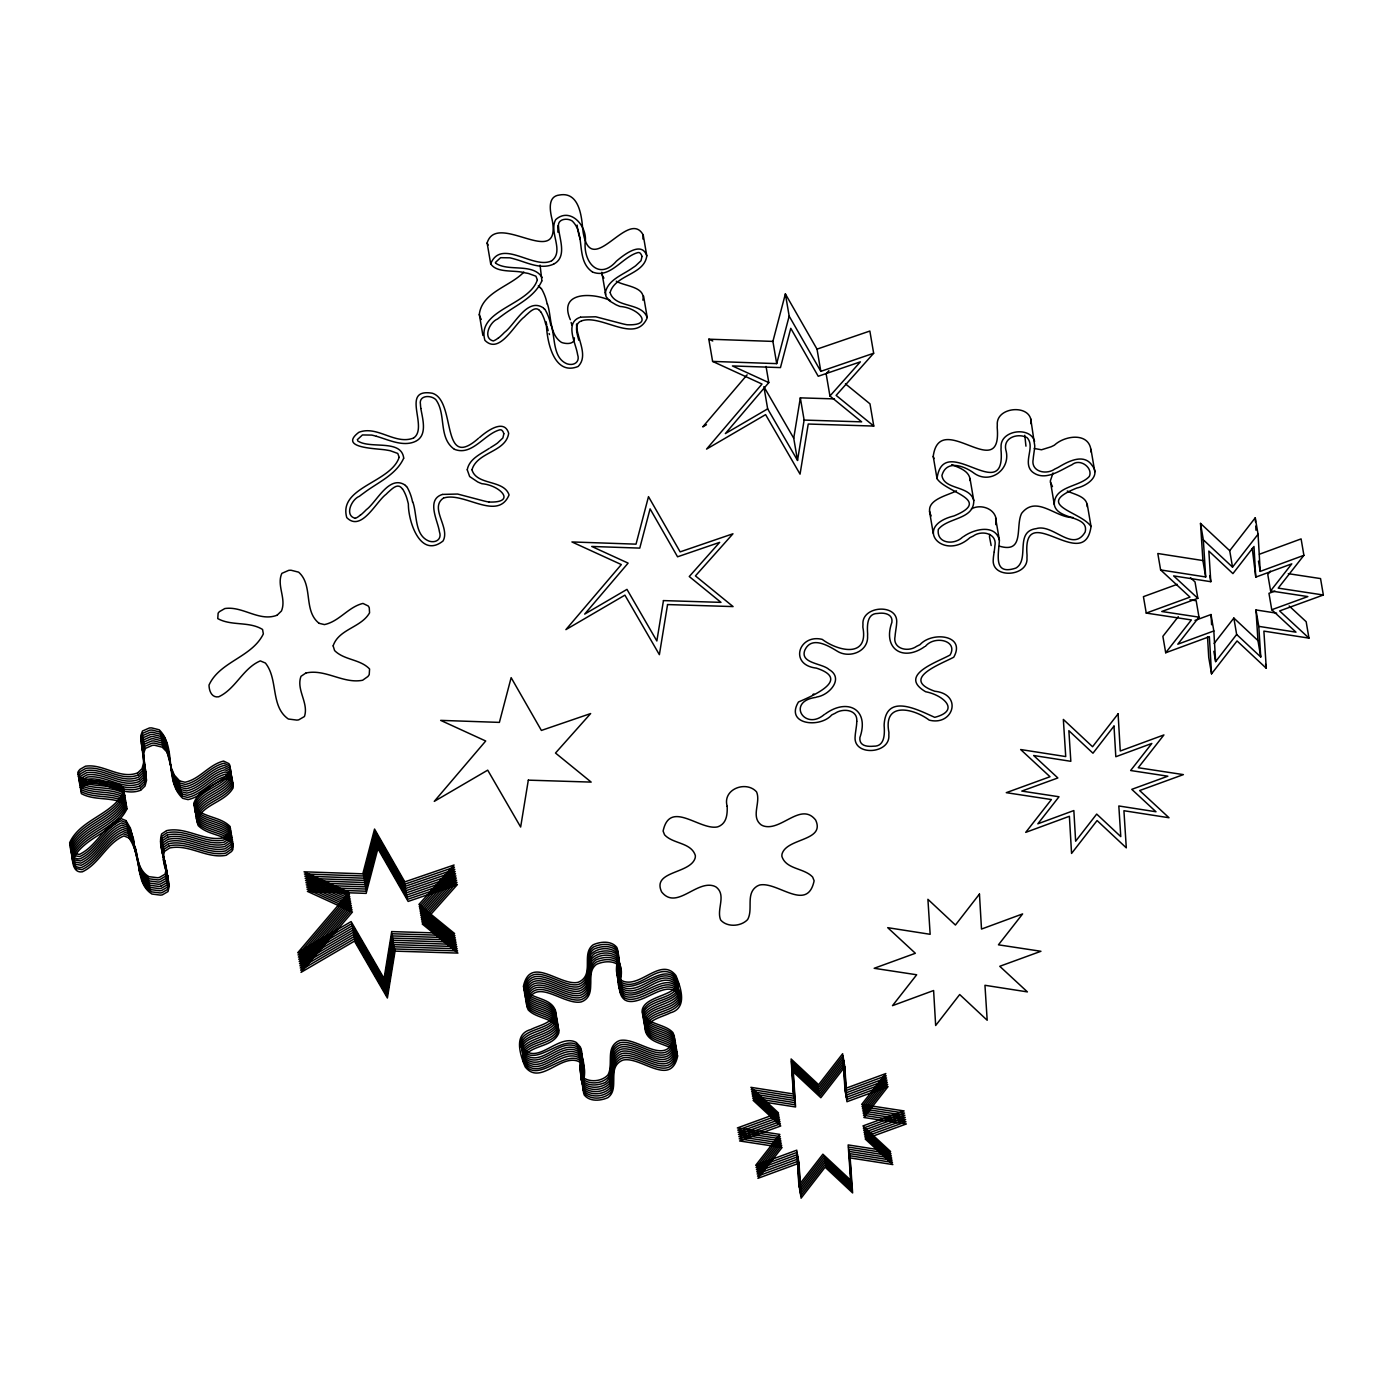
<?xml version="1.0" encoding="UTF-8"?>
<svg xmlns="http://www.w3.org/2000/svg" width="1393" height="1393" viewBox="0 0 1393 1393"><rect width="100%" height="100%" fill="white"/><g stroke="black" fill="none" stroke-linecap="round" stroke-linejoin="round"><path stroke-width="1.5" d="M581.264 1080.167C580.585 1069.998 586.993 1056.73 577.538 1049.086A13.826 10.935 -9.7 0 0 574.839 1047.849C557.252 1042.591 537.559 1072.418 522.967 1053.857C515.967 1034.111 552.412 1038.273 556.887 1022.201A13.826 10.935 -9.7 0 0 557.078 1019.606C552.795 1006.425 534.755 1008.253 526.293 998.955L524.848 995.264C531.569 963.19 561.536 994.881 579.331 991.05A13.826 10.935 -9.7 0 0 582.222 989.709C595.264 981.49 582.709 962.128 594.707 953.439C602.002 950.183 612.763 949.155 618.3 956.033C621.87 966.777 614.922 978.182 619.676 988.943L623.542 993.313A13.826 10.935 -9.7 0 0 626.241 994.55C643.723 999.077 669.458 967.09 680.045 992.704M618.335 953.543L616.82 973.655L618.562 982.431L622.427 986.784A13.826 10.935 -9.7 0 0 625.126 988.037C642.713 993.296 662.424 963.468 676.998 982.03C683.998 1001.759 647.553 997.614 643.078 1013.686A13.826 10.935 -9.7 0 0 642.904 1016.263C647.17 1029.462 665.227 1027.616 673.69 1036.932L675.117 1040.606C668.396 1072.68 638.447 1040.989 620.634 1044.837A13.826 10.935 -9.7 0 0 617.761 1046.178C604.719 1054.397 617.256 1073.759 605.259 1082.448C597.963 1085.687 587.219 1086.732 581.682 1079.836C578.095 1069.11 585.043 1057.705 580.306 1046.927L576.423 1042.573A13.826 10.935 -9.7 0 0 573.724 1041.337C556.138 1036.061 536.444 1065.889 521.853 1047.344C514.853 1027.599 551.297 1031.743 555.772 1015.689A13.826 10.935 -9.7 0 0 555.964 1013.094C551.68 999.913 533.641 1001.741 525.178 992.425L523.733 988.751C530.454 956.678 560.421 988.368 578.217 984.52A13.826 10.935 -9.7 0 0 581.107 983.179C594.149 974.978 581.595 955.598 593.592 946.927C600.888 943.67 611.649 942.626 617.186 949.521L618.718 955.72L617.186 975.814M620.947 968.762L619.415 988.856M970.155 480.62C969.998 470.973 959.046 467.682 951.698 464.635M601.811 272.297L606.059 296.587L609.664 301.027L615.915 304.719A72.54 57.322 -9.7 0 0 620.042 306.46C638.151 307.592 655.389 325.997 627.076 324.761A61.884 48.894 -9.7 0 1 621.487 323.524L595.769 316.786L580.655 317.151M610.134 292.704C615.027 308.515 642.208 301.985 647.205 317.83C635.521 344.541 601.968 314.104 581.839 320.773M581.299 1051.367L579.819 1066.725L580.933 1075.5C587.428 1083.005 601.376 1082.048 607.888 1074.996C613.669 1064.722 605.642 1049.347 617.012 1041.825A13.826 10.935 -9.7 0 1 619.902 1040.484C637.698 1036.653 667.647 1068.344 674.386 1036.27L672.941 1032.579C664.478 1023.28 646.439 1025.109 642.156 1011.927A13.826 10.935 -9.7 0 1 642.347 1009.333C646.578 993.557 687.358 995.995 674.804 975.779C658.924 961.222 641.912 988.908 624.395 983.684A13.826 10.935 -9.7 0 1 621.678 982.448L617.813 978.078M581.665 1053.543L580.184 1068.901L581.299 1077.66C587.794 1085.182 601.741 1084.224 608.271 1077.172C614.052 1066.899 606.025 1051.523 617.378 1044.001A13.826 10.935 -9.7 0 1 620.268 1042.66C638.081 1038.812 668.031 1070.503 674.752 1038.447L673.307 1034.755C664.844 1025.457 646.805 1027.285 642.521 1014.087A13.826 10.935 -9.7 0 1 642.713 1011.51C648.668 995.891 674.595 1000.522 678.548 983.928M582.413 1057.879L580.881 1077.99L582.413 1084.189C588.908 1091.694 602.856 1090.754 609.385 1083.684C615.166 1073.411 607.139 1058.053 618.492 1050.514A13.826 10.935 -9.7 0 1 621.382 1049.173C639.195 1045.342 669.145 1077.033 675.866 1044.959L674.421 1041.285C665.958 1031.969 647.919 1033.798 643.636 1020.616A13.826 10.935 -9.7 0 1 643.827 1018.022C648.076 1002.246 688.856 1004.684 676.284 984.468C660.421 969.911 643.409 997.614 625.875 992.373A13.826 10.935 -9.7 0 1 623.176 991.137L619.31 986.766M583.162 1062.232L581.665 1077.59L582.796 1086.366C589.274 1093.871 603.221 1092.913 609.751 1085.861C615.532 1075.588 607.505 1060.212 618.875 1052.69A13.826 10.935 -9.7 0 1 621.748 1051.349C639.561 1047.519 669.511 1079.209 676.232 1047.136L674.804 1043.444C666.342 1034.146 648.285 1035.974 644.019 1022.793A13.826 10.935 -9.7 0 1 644.193 1020.198C650.165 1004.579 676.075 1009.211 680.028 992.617M583.528 1064.409L582.048 1079.767L583.162 1088.525C589.657 1096.047 603.604 1095.09 610.117 1088.037C615.898 1077.764 607.87 1062.389 619.241 1054.867A13.826 10.935 -9.7 0 1 622.131 1053.526C639.927 1049.678 669.876 1081.368 676.615 1049.312L675.17 1045.621C666.707 1036.322 648.668 1038.151 644.384 1024.952A13.826 10.935 -9.7 0 1 644.576 1022.375C650.531 1006.756 676.441 1011.388 680.393 994.794M584.276 1068.744L582.779 1084.12L583.911 1092.878C590.388 1100.4 604.336 1099.443 610.865 1092.391C616.646 1082.117 608.619 1066.742 619.989 1059.22A13.826 10.935 -9.7 0 1 622.863 1057.879C640.676 1054.031 670.625 1085.722 677.346 1053.648L675.918 1049.974C667.456 1040.658 649.399 1042.486 645.133 1029.305A13.826 10.935 -9.7 0 1 645.307 1026.711C651.28 1011.109 677.19 1015.741 681.142 999.147M617.569 977.99L619.049 962.633L617.917 953.874C611.44 946.352 597.493 947.31 590.963 954.362C585.182 964.635 593.209 980.01 581.839 987.533A13.826 10.935 -9.7 0 1 578.966 988.873C561.153 992.721 531.203 961.031 524.482 993.087L525.927 996.779C534.39 1006.077 552.429 1004.249 556.695 1017.447A13.826 10.935 -9.7 0 1 556.521 1020.024C552.272 1035.8 511.492 1033.362 524.064 1053.578C539.927 1068.135 556.939 1040.449 574.473 1045.673A13.826 10.935 -9.7 0 1 577.172 1046.927L581.038 1051.28M618.3 982.344L619.798 966.986L618.666 958.21C612.171 950.705 598.241 951.645 591.712 958.715C585.931 968.988 593.958 984.346 582.587 991.868A13.826 10.935 -9.7 0 1 579.714 993.226C561.901 997.057 531.952 965.366 525.231 997.44L526.658 1001.114C535.121 1010.43 553.178 1008.602 557.444 1021.783A13.826 10.935 -9.7 0 1 557.27 1024.377C553.021 1040.153 512.241 1037.715 524.795 1057.931C540.676 1072.488 557.688 1044.785 575.222 1050.026A13.826 10.935 -9.7 0 1 577.921 1051.262L581.786 1055.615M618.684 984.52L620.164 969.145L619.032 960.386C612.554 952.864 598.607 953.822 592.077 960.874C586.296 971.147 594.323 986.523 582.953 994.045A13.826 10.935 -9.7 0 1 580.08 995.386C562.267 999.234 532.318 967.543 525.596 999.617L527.042 1003.291C535.504 1012.607 553.543 1010.778 557.809 1023.959A13.826 10.935 -9.7 0 1 557.635 1026.554C553.387 1042.33 512.607 1039.892 525.178 1060.108C541.041 1074.647 558.053 1046.961 575.588 1052.203A13.826 10.935 -9.7 0 1 578.287 1053.439L582.152 1057.792C586.906 1068.57 579.958 1079.975 583.528 1090.702C590.023 1098.224 603.97 1097.266 610.5 1090.214C616.281 1079.941 608.253 1064.565 619.606 1057.043A13.826 10.935 -9.7 0 1 622.497 1055.702C640.31 1051.854 670.259 1083.545 676.981 1051.471L675.535 1047.797C667.073 1038.481 649.034 1040.327 644.75 1027.129A13.826 10.935 -9.7 0 1 644.942 1024.552C650.897 1008.932 676.824 1013.564 680.777 996.97M574.369 337.837C574.909 344.471 566.272 344.228 561.466 342.399C549.155 334.233 551.645 316.455 547.414 303.987M472.001 469.963C476.928 485.722 503.761 479.314 509.072 494.915C497.701 521.922 463.799 491.381 443.705 498.032M1030.977 423.716C1033.258 403.57 995.525 405.972 997.301 425.126A82.03 64.809 -9.7 0 0 997.214 427.703C1002.211 485.408 939.683 408.045 933.223 456.399L937.019 478.617C945.69 492.53 993.348 499.687 953.926 515.95C911.771 526.432 943.305 561.814 969.841 537.715A79.001 62.424 -9.7 0 1 973.254 536.044C981.647 529.793 997.649 533.38 994.846 546.108A76.11 60.143 -9.7 0 1 994.602 548.65L994.184 551.767M467.247 469.807L469.65 476.528L477.764 481.978A72.54 57.322 -9.7 0 0 481.908 483.719C499.774 485.025 517.517 503.082 488.926 502.02M520.32 1045.429C524.273 1028.835 550.183 1033.467 556.155 1017.848A13.826 10.935 -9.7 0 0 556.329 1015.271C552.063 1002.072 534.007 1003.918 525.544 994.602L524.116 990.911C530.837 958.854 560.787 990.545 578.6 986.697A13.826 10.935 -9.7 0 0 581.473 985.356C594.515 977.137 581.961 957.775 593.975 949.086C601.271 945.847 612.015 944.802 617.552 951.698M522.915 1060.648C526.867 1044.053 552.795 1048.685 558.75 1033.066A13.826 10.935 -9.7 0 0 558.924 1030.472C554.658 1017.29 536.601 1019.119 528.156 1009.821L526.711 1006.129C533.432 974.055 563.381 1005.746 581.194 1001.915A13.826 10.935 -9.7 0 0 584.067 1000.574C597.109 992.356 584.572 972.993 596.57 964.304C603.865 961.048 614.626 960.021 620.146 966.899M605.38 292.547L605.485 294.707M995.751 524.639C999.269 510.552 982.465 502.856 971.426 508.845M1091.085 452.063C1090.562 431.917 1065.279 435.016 1054.431 445.151A79.297 62.65 -9.7 0 1 1051.001 446.822L1041.494 449.782L1034.303 448.476M1024.795 435.278L1025.945 446.16M472.018 469.667C477.242 451.82 505.92 452.203 508.671 433.293C504.283 418.109 486.488 431.36 479.697 437.385M610.151 292.391C615.34 274.508 644.384 274.926 646.787 255.842L643.235 235.069C628.156 207.087 590.719 281.874 582.971 231.186M467.264 469.667C469.302 458.802 480.881 453.944 489.169 448.424M605.398 292.408C608.271 279.453 622.95 274.891 632.561 267.909A63.277 50.009 -9.7 0 0 635.626 265.819L641.006 260.717L642.016 256.434M557.879 232.196L557.914 225.788M1087.236 506.756C1087.689 496.43 1074.334 494.585 1067.264 491.015M994.114 552.185L993.575 556.016A72.628 57.392 -9.7 0 0 993.279 559.15C990.998 579.366 1028.748 576.859 1026.954 557.74A81.995 64.792 -9.7 0 0 1027.041 555.163C1022.114 497.284 1084.45 575.048 1091.032 526.467L1087.236 504.249M764.217 388.664L767.665 408.863L797.527 460.439L793.731 438.22L800.331 397.858L834.424 398.903M797.527 460.439L804.127 420.077L800.331 397.858M545.673 323.489L545.847 324.081A137.245 108.445 -9.7 0 1 546.509 326.728C547.501 343.427 554.606 375.936 578.06 366.498C589.239 355.494 576.232 337.559 576.563 323.994M166.69 870.956L165.436 876.336L159.707 879.662A17.796 14.052 -9.7 0 1 157.809 879.906L149.347 878.826L143.601 874.404L139.875 867.421L137.437 858.715M167.056 873.132L165.802 878.513L160.073 881.839A17.796 14.052 -9.7 0 1 158.175 882.082L149.713 881.003L143.984 876.563L140.24 869.598M167.421 875.309L166.185 880.689L160.456 884.015A17.796 14.052 -9.7 0 1 158.558 884.259L150.096 883.179L144.35 878.739L140.606 871.757L137.803 860.874M167.804 877.486L166.551 882.866L160.822 886.192M168.536 881.821L167.299 887.202L161.571 890.527A17.796 14.052 -9.7 0 1 159.673 890.771L151.21 889.692L145.464 885.269L141.72 878.286L139.283 869.58M168.919 883.998L167.665 889.378L161.936 892.704A17.796 14.052 -9.7 0 1 160.038 892.948L151.576 891.868L145.83 887.428L142.103 880.463M357.287 439.735L362.441 434.947L371.757 435.086A57.74 45.621 -9.7 0 1 376.441 436.305M495.438 262.459L500.575 257.688L509.89 257.827A57.74 45.621 -9.7 0 1 514.574 259.046C526.937 262.424 540.832 269.981 553.648 264.113M160.578 841.651L161.988 836.131L166.881 832.822C186.401 828.452 204.231 843.897 223.611 840.066L228.835 836.392A15.584 12.311 -9.7 0 0 230.228 834.372L230.594 828.8C221.226 818.892 205.206 820.077 195.595 810.395L194.149 805.746M161.327 846.004L162.737 840.484L167.63 837.176M161.692 848.18L163.103 842.643L167.996 839.352M162.441 852.516L163.852 846.996L168.745 843.688M162.807 854.693L164.217 849.173L169.11 845.864M772.906 341.407L708.811 339.196L712.607 361.414L776.702 363.625L772.906 341.407L785.373 293.906L817.012 349.138L820.825 371.356L873.655 353.247L869.859 331.046L817.012 349.138M776.702 363.625L789.169 316.124L785.373 293.906M537.35 279.854L535.905 276.18L528.435 273.481A63.886 50.479 -9.7 0 0 524.813 272.819C514.452 269.702 496.761 273.428 490.684 263.765L487.132 243.009C496.726 210.622 560.857 270.59 552.394 220.895M399.182 457.252L397.754 453.439L390.284 450.74A63.886 50.479 -9.7 0 0 386.679 450.096C378.321 448.32 337.263 448.703 358.837 432.318C377.224 425.057 395.072 445.272 413.495 438.046M541.894 280.759L540.066 265.14M642.904 239.021L643.235 235.069M403.709 458.14C401.393 438.621 369.807 449.451 357.635 440.832M399.094 457.496C390.475 482.849 338.099 487.115 346.77 517.621C361.414 532.422 376.145 501.497 386.157 494.254A90.719 71.687 -9.7 0 1 388.072 492.356C391.294 489.639 397.022 483.11 401.271 487.567A30.733 24.273 -9.7 0 1 402.42 489.065M537.228 280.237C528.609 305.589 476.232 309.855 484.903 340.345C499.547 355.163 514.296 324.238 524.308 316.977A90.719 71.687 -9.7 0 1 526.206 315.097C529.444 312.38 535.156 305.833 539.404 310.308M403.657 458.28C396.047 474.978 377.695 482.413 363.852 492.965A100.575 79.471 -9.7 0 0 359.377 496.308C351.454 499.356 344.245 515.636 355.18 518.248M541.807 281.02C534.198 297.719 515.828 305.137 501.985 315.689A100.575 79.471 -9.7 0 0 497.51 319.049C489.587 322.079 482.396 338.377 493.331 340.972A15.497 12.241 -9.7 0 0 498.241 337.977M231.934 839.648L231.342 840.884A15.584 12.311 -9.7 0 1 229.949 842.904L224.726 846.578C205.398 850.392 187.62 835.051 168.153 839.3M193.784 803.448C199.425 786.61 221.853 785.286 230.176 770.486L229.897 765.436A14.087 11.144 -9.7 0 0 228.818 763.59L223.594 761.083C208.95 764.531 199.878 779.192 185.043 782.239L179.732 780.951M194.149 805.624C199.791 788.786 222.236 787.445 230.559 772.645L230.263 767.613A14.087 11.144 -9.7 0 0 229.183 765.767L223.96 763.242C209.333 766.69 200.244 781.351 185.408 784.416L180.097 783.127L174.647 777.224L171.513 769.598M194.532 807.783C200.157 790.963 222.601 789.622 230.925 774.821L230.629 769.789A14.087 11.144 -9.7 0 0 229.549 767.943L224.325 765.419C209.699 768.866 200.627 783.528 185.774 786.575L180.481 785.304L175.013 779.401L171.879 771.774M194.898 809.96C200.54 793.139 222.967 791.799 231.29 776.998M195.264 812.136C200.905 795.299 223.35 793.975 231.673 779.175L231.012 771.948A14.087 11.144 -9.7 0 0 229.932 770.12L224.708 767.595C210.064 771.043 200.992 785.704 186.157 788.751L180.846 787.48M195.647 814.313C201.271 797.475 223.716 796.152 232.039 781.351L231.743 776.301A14.087 11.144 -9.7 0 0 230.663 774.456L225.44 771.948C210.813 775.396 201.741 790.057 186.888 793.105L181.595 791.816L176.127 785.913L172.993 778.287M196.013 816.49C201.654 799.652 224.081 798.311 232.405 783.51L232.126 778.478A14.087 11.144 -9.7 0 0 231.046 776.632M196.378 818.649C202.02 801.828 224.465 800.487 232.788 785.687L232.492 780.655A14.087 11.144 -9.7 0 0 231.412 778.809L226.188 776.284C211.562 779.732 202.473 794.393 187.637 797.44L182.326 796.169M196.761 820.825C202.385 804.005 224.83 802.664 233.153 787.863L232.857 782.814A14.087 11.144 -9.7 0 0 231.778 780.985L226.554 778.461C211.928 781.908 202.856 796.57 188.003 799.617L182.709 798.346C163.695 780.602 177.224 747.832 159.255 729.81L151.75 727.912A18.283 14.435 -9.7 0 0 149.364 727.982L142.486 731.012L140.745 735.73L145.046 766.237M333.153 645.795C338.795 628.974 361.222 627.634 369.563 612.833L369.267 607.801A14.087 11.144 -9.7 0 0 368.187 605.955L362.964 603.43C348.337 606.878 339.248 621.539 324.412 624.586L319.101 623.315M642.887 300.174C645.847 286.505 624.395 286.296 616.298 281.194M70.016 844.872C80.777 821.208 112.903 817.221 124.343 793.714M70.399 847.048C81.16 823.385 113.268 819.397 124.708 795.891M71.13 851.402C81.891 827.738 114.017 823.733 125.457 800.244M71.513 853.578C82.274 829.915 114.383 825.91 125.823 802.42M71.879 855.737C82.64 832.074 114.748 828.086 126.206 804.579M72.628 860.09C83.388 836.427 115.497 832.439 126.937 808.933M78.182 774.56L79.122 772.993A14.313 11.301 -9.7 0 1 80.411 771.478L85.826 768.361C103.726 765.61 120.181 781.873 137.977 775.083M78.565 776.737L79.488 775.17A14.313 11.301 -9.7 0 1 80.794 773.655L86.192 770.538C104.092 767.787 120.547 784.05 138.36 777.259L142.8 772.993L144.332 767.195L144.019 760.386M78.931 778.896L79.871 777.346A14.313 11.301 -9.7 0 1 81.16 775.831L86.575 772.715C104.475 769.963 120.912 786.209 138.725 779.418M79.297 781.073L80.237 779.505A14.313 11.301 -9.7 0 1 81.525 778.008L86.941 774.891C104.841 772.14 121.295 788.386 139.091 781.595M80.045 785.426L80.986 783.859A14.313 11.301 -9.7 0 1 82.274 782.344L87.689 779.227C105.589 776.476 122.027 792.739 139.84 785.948M80.411 787.602L81.351 786.035A14.313 11.301 -9.7 0 1 82.64 784.52L88.055 781.403C105.955 778.652 122.41 794.915 140.205 788.125M80.794 789.761L81.717 788.212A14.313 11.301 -9.7 0 1 83.023 786.697L88.421 783.58C106.321 780.829 122.776 797.075 140.589 790.284M123.977 791.555C112.52 815.044 80.411 819.049 69.65 842.713C70.59 848.859 70.643 860.108 80.097 858.784C97.144 850.844 104.301 830.211 121.679 822.88L126.693 824.917L131.151 832.509L133.972 841.529M125.091 798.067C113.634 821.574 81.525 825.561 70.764 849.225C72.332 855.65 71.078 868.744 81.578 867.473C98.642 859.533 105.781 838.899 123.176 831.569L128.173 833.606L132.631 841.198L135.452 850.218M126.571 806.756C115.131 830.263 83.005 834.25 72.244 857.914C72.645 863.799 73.986 873.132 82.326 871.826C99.373 863.886 106.53 843.235 123.907 835.922L128.922 837.959M1258.053 534.233L1232.526 567.125L1229.723 550.705L1255.25 517.813L1258.053 534.233L1260.23 571.391L1303.9 555.319L1301.097 538.899L1259.411 554.24M843.026 1055.894L818.997 1086.853L791.485 1061.135L793.731 1096.117L751.28 1089.5L778.931 1115.096L737.75 1130.106L780.237 1136.584L756.051 1167.473L797.179 1152.342L799.216 1187.324L823.246 1156.347L850.757 1182.065L848.145 1144.924L890.597 1151.541L862.946 1125.927L904.127 1110.935L861.64 1104.457L885.826 1073.55L844.698 1088.699M1214.121 643.479L1233.85 618.057L1257.949 640.571L1260.752 656.991L1236.653 634.477L1233.85 618.057M1213.86 651.332L1215.619 661.605L1236.653 634.477M1207.522 636.775L1208.724 657.409L1211.544 673.829L1237.054 640.937L1266.272 668.257L1263.886 631.116L1308.967 638.133L1306.164 621.713L1289.169 605.972M1178.304 616.646L1162.876 636.34L1165.697 652.76L1209.368 636.671L1211.544 673.829M1165.697 652.76L1191.381 619.937L1146.247 613.077L1143.427 596.657L1177.224 584.329M1189.97 599.791L1196.187 600.731L1198.99 617.151L1177.799 644.21L1213.825 630.959L1211.005 614.539L1195.002 620.425M1270.451 571.113L1267.787 574.508L1270.608 590.911L1307.835 596.587L1271.757 609.734L1268.953 593.314L1274.961 591.12M1270.608 590.911L1291.781 563.852L1255.772 577.12L1252.255 548.442M1303.9 555.319L1278.217 588.125L1323.35 595.003L1320.547 578.583L1288.299 573.672M1053.038 472.993L1050.322 480.933L1054.275 504.458C1056.869 520.529 1089.448 514.766 1085.147 532.056C1072.767 553.108 1053.143 523.42 1036.34 528.609C1014.087 531.395 1030.123 559.777 1015.88 568.083C992.983 575.675 998.624 554.971 999.39 540.205L995.595 517.987M747.118 374.839L702.769 426.885L706.46 424.726M766.046 366.446L768.797 382.605L725.37 433.571L767.665 408.863M828.905 370.677L826.136 373.777L829.932 395.995L861.658 421.853L804.127 420.077M829.932 395.995L860.369 361.849L818.231 376.267L790.771 328.33L780.463 367.595L732.422 365.941L768.797 382.605M873.655 353.247L836.131 395.386L873.777 426.066L869.981 403.848L845.429 383.841M277.12 615.184L281.438 611.005C286.679 598.711 276.336 585.443 281.856 573.359L288.751 570.346A18.283 14.435 -9.7 0 1 291.12 570.259L298.624 572.157C313.512 585.252 303.03 610.5 318.98 623.228M137.75 772.836L142.051 768.64L143.583 762.842L143.287 756.051M138.116 775.013L142.434 770.817L143.967 765.018L143.653 758.227M138.865 779.349L143.166 775.17L144.698 769.371L144.402 762.563M139.23 781.525L143.549 777.329L145.081 771.53L144.768 764.74M139.979 785.878L144.28 781.682L145.812 775.884L145.516 769.093M140.345 788.038L144.663 783.859L146.195 778.06L145.882 771.252M140.71 790.214L145.029 786.035L146.561 780.237L142.086 748.859M523.838 272.123C510.169 286.558 481.856 292.217 479.314 314.452L482.901 335.487M498.537 337.942L499.025 337.541A45.116 35.643 -9.7 0 0 500.47 336.305L500.975 335.852A86.801 68.588 -9.7 0 0 504.475 332.405C514.835 324.778 527.233 297.144 543.322 307.87M360.23 515.34L360.891 514.801A45.116 35.643 -9.7 0 0 362.337 513.564L362.824 513.112A86.801 68.588 -9.7 0 0 366.342 509.664C376.702 502.037 389.082 474.404 405.189 485.147M478.722 438.099C440.049 472.54 456.712 400.226 432.178 393.209C399.843 387.951 428.94 427.459 413.651 437.959M305.885 673.011L300.992 676.319C295.925 689.814 309.002 702.995 304.44 716.524L298.711 719.85A17.796 14.052 -9.7 0 1 296.813 720.094L288.351 719.014C270.155 706.373 278.53 679.349 265.401 663.033L260.317 660.891C242.922 668.222 235.783 688.856 218.718 696.796C211.579 698.015 209.054 690.649 209.02 685.06C219.781 661.396 251.907 657.409 263.347 633.902L262.563 629.462C249.086 621.121 231.499 626.223 217.761 618.596L218.126 613.181A14.313 11.301 -9.7 0 1 219.415 611.666L224.83 608.549C242.73 605.798 259.185 622.062 276.981 615.253M166.516 830.663L161.623 833.954C157.984 845.429 164.566 857.095 166.411 868.396M167.247 834.999L162.372 838.307L160.944 843.827L167.16 872.749M490.249 447.78L494.411 445.168A63.277 50.009 -9.7 0 0 497.475 443.078L502.873 437.977L503.883 433.693M551.785 260.7C564.565 250.932 548.563 232.109 555.737 219.606C570.486 206.338 588.125 226.763 585.112 242.922C583.98 263.991 599.878 280.202 616.403 261.17C623.402 255.232 641.79 240.345 646.787 255.842M415.967 441.146C427.651 435.016 422.601 418.91 420.825 408.445M963.434 536.671C973.515 529.253 995.298 523.489 999.39 540.205M925.561 646.16C934.703 635.173 958.367 640.519 950.113 654.971C937.506 662.145 897.284 675.065 925.649 691.746C942.661 694.898 961.344 710.378 934.738 717.343C918.579 710.273 886.679 692.791 884.207 723.716A87.48 69.128 -9.7 0 0 884.137 725.683C884.764 733.85 884.851 746.509 873.672 746.195C866.638 746.857 859.115 745.76 859.881 737.611C869.824 709.159 847.292 697.754 825.3 713.93M962.528 537.158C954.135 545.412 936.427 543.705 938.29 529.479C947.501 517.325 974.02 519.85 973.777 500.627L969.981 478.408M924.656 646.631C903.064 662.041 882.344 648.825 891.903 622.323C893.087 614.017 884.294 612.363 877.764 613.442C866.759 613.355 867.09 625.945 867.63 633.919A87.48 69.128 -9.7 0 1 867.56 635.887C868.692 651.82 848.999 658.889 836.967 651.019C827.721 645.377 811.353 635.713 804.771 650.287C799.861 663.538 822.236 663.138 829.027 669.511C844.454 678.339 829.235 695.316 816.698 696.988M824.395 714.417C804.649 731.551 786.105 701.515 815.723 697.388M554.031 263.921C566.098 257.444 560.526 241.686 558.976 231.186A60.247 47.606 -9.7 0 1 558.593 227.181C556.782 219.049 566.986 217.534 572.175 220.947C586.053 234.181 575.239 260.073 592.234 271.827M551.541 260.839C533.606 269.789 501.358 237.907 490.684 263.765M956.469 490.876C946.892 495.821 923.141 500.261 931.186 515.898M415.41 441.424C403.117 447.101 388.595 439.822 376.441 436.288M813.007 694.358L813.93 693.975M1146.247 613.077L1189.988 597.127L1160.613 569.929L1157.809 553.509L1202.89 560.543L1205.694 576.963L1160.613 569.929M1190.493 577.712L1195.02 581.926L1197.841 598.346L1161.762 611.492L1198.99 617.151M1323.35 595.003L1279.61 610.935L1308.967 638.133M1073.045 517.482C1056.068 518.248 1036.427 494.463 1021.626 513.338C1015.114 526.293 1024.987 553.717 999.46 546.178M581.525 320.86C573.411 323.646 577.277 334.355 578.791 340.258M443.392 498.119C429.114 508.027 450.566 527.703 443.026 541.006C420.164 559.011 408.201 521.156 408.375 503.987A137.245 108.445 -9.7 0 0 407.696 501.341L407.54 500.749A63.399 50.096 -9.7 0 0 402.629 488.978M580.481 317.204C565.245 321.887 574.386 340.728 576.859 351.053A74.996 59.255 -9.7 0 1 577.59 354.536C580.237 361.988 574.003 366.028 567.177 363.886C552.324 357.949 555.528 337.245 550.966 324.743M442.347 494.463C427.111 499.129 436.235 517.987 438.725 528.313A74.996 59.255 -9.7 0 1 439.439 531.813C442.103 539.004 436.061 543.235 429.27 541.198C414.156 535.504 417.395 514.522 412.816 502.02M137.611 772.906C119.798 779.697 103.361 763.451 85.461 766.202L80.045 769.319A14.313 11.301 -9.7 0 0 78.757 770.817L77.816 772.384L79.871 784.938C93.61 792.547 111.196 787.463 124.673 795.786L123.193 787.097C109.716 778.757 92.13 783.859 78.391 776.249M442.521 494.411L457.618 494.045L483.336 500.801A61.884 48.894 -9.7 0 0 488.926 502.037M306.042 672.976C325.509 668.727 343.287 684.067 362.615 680.254L367.839 676.563A15.584 12.311 -9.7 0 0 369.232 674.56L369.58 668.988C360.23 659.063 344.21 660.265 334.599 650.566L333.153 645.934M166.672 830.611C186.14 826.362 203.918 841.703 223.246 837.889L228.469 834.215A15.584 12.311 -9.7 0 0 229.862 832.196L230.211 826.624C220.86 816.716 204.841 817.9 195.229 808.219L193.784 803.569M167.404 834.964C186.888 830.716 204.649 846.056 223.977 842.243L229.201 838.551A15.584 12.311 -9.7 0 0 230.611 836.549L230.959 830.977C221.609 821.052 205.589 822.253 195.96 812.554L194.515 807.923M167.787 837.141C187.254 832.892 205.032 848.233 224.36 844.402L229.584 840.728A15.584 12.311 -9.7 0 0 230.977 838.725L231.325 833.153C221.975 823.228 205.955 824.43 196.343 814.731L194.898 810.099M168.901 843.653C188.368 839.404 206.147 854.745 225.474 850.931L230.698 847.257A15.584 12.311 -9.7 0 0 232.091 845.238L232.439 839.666C223.089 829.758 207.069 830.942 197.458 821.261L196.013 816.611M169.267 845.83C188.734 841.581 206.512 856.921 225.84 853.108L231.064 849.417A15.584 12.311 -9.7 0 0 232.457 847.414L232.823 841.842C223.455 831.917 207.435 833.118 197.823 823.42L196.378 818.788M873.777 426.066L808.236 424.029L800.052 474.142L765.593 414.626L706.564 449.103L762.006 384.05L712.607 361.414M1255.772 577.12L1253.979 546.474L1232.927 573.603L1208.845 551.071L1210.796 581.699L1173.62 575.901L1197.841 598.346M1257.949 640.571L1255.981 609.942L1276.65 613.164M1255.981 609.942L1258.784 626.362L1295.978 632.161L1271.757 609.734M794.846 1102.629L752.394 1096.012L780.045 1121.626L738.865 1136.636L781.351 1143.096L757.165 1174.003L798.293 1158.854L800.331 1193.853L824.36 1162.876L851.872 1188.595L849.626 1153.613L892.077 1160.23L864.426 1134.633L905.624 1119.624L863.12 1113.146L887.306 1082.257L846.195 1097.388L844.141 1062.406L820.111 1093.383L792.6 1067.665L795.211 1104.806L752.76 1098.189L780.411 1123.803L739.23 1138.812L781.734 1145.272L757.548 1176.18L798.659 1161.031L800.714 1196.012L824.743 1165.053L852.237 1190.754M848.511 1147.101L890.963 1153.717L863.312 1128.104L904.51 1113.094L862.006 1106.634L886.192 1075.727L845.081 1090.876L842.643 1053.717L818.614 1084.677L791.12 1058.976L793.348 1093.94L750.897 1087.324L778.548 1112.937L737.367 1127.947L779.871 1134.407L755.685 1165.314L796.796 1150.165L798.851 1185.147L822.88 1154.188L850.392 1179.888M850.374 1157.966L892.826 1164.583L865.175 1138.969L906.355 1123.959L863.869 1117.499L888.055 1086.592L846.927 1101.741L844.872 1066.759L820.843 1097.719L793.348 1072.001L795.577 1106.982L753.125 1100.366L780.776 1125.979L739.596 1140.971L782.1 1147.449L757.914 1178.339L799.025 1163.207L801.079 1198.189L825.109 1167.212L852.62 1192.93L850.009 1155.79L892.46 1162.406L864.809 1136.792L905.99 1121.8L863.486 1115.323L887.672 1084.416L846.561 1099.565L844.506 1064.583L820.477 1095.542L792.983 1069.841M181.212 789.639L186.523 790.928C201.358 787.881 210.447 773.219 225.074 769.772L230.298 772.279A14.087 11.144 -9.7 0 1 231.377 774.125M181.961 793.993L187.271 795.281C202.107 792.217 211.179 777.555 225.823 774.108L231.046 776.632M610.482 300.644C593.714 292.6 557.67 290.806 570.329 319.711M125.945 820.581L120.947 818.544C103.552 825.857 96.413 846.491 79.349 854.431L73.846 853.421L71.252 850.27M126.328 822.741L121.313 820.703C103.918 828.034 96.779 848.668 79.714 856.608L74.229 855.598L71.618 852.446M127.442 829.27L122.427 827.233C105.032 834.546 97.893 855.18 80.829 863.138L75.344 862.11L72.732 858.959M127.808 831.447L122.793 829.41C105.415 836.723 98.259 857.357 81.212 865.297L75.71 864.287L73.115 861.135M708.811 339.196L712.763 341.006M78.757 778.408C92.495 786.035 110.082 780.933 123.559 789.274M79.122 780.585C92.878 788.212 110.465 783.11 123.942 791.45M79.505 782.762C93.244 790.371 110.831 785.286 124.308 793.61L126.989 808.811M80.237 787.115C93.993 794.724 111.579 789.622 125.057 797.963M80.62 789.274C94.358 796.9 111.945 791.799 125.422 800.139M80.986 791.45C94.724 799.077 112.311 793.975 125.788 802.316M126.171 804.475C112.694 796.152 95.107 801.236 81.351 793.627L79.68 783.249L80.602 781.682A14.313 11.301 -9.7 0 1 81.908 780.184L87.306 777.068C105.206 774.316 121.661 790.562 139.474 783.771L143.914 779.505L145.447 773.707L145.133 766.916M592.53 272.018C610.221 279.105 622.218 256.869 637.785 252.621A2.751 2.177 -9.7 0 1 639.77 252.829A8.654 6.843 -9.7 0 1 641.894 256.451M454.379 449.277C472.07 456.382 484.085 434.146 499.652 429.88A2.751 2.177 -9.7 0 1 501.637 430.089A8.654 6.843 -9.7 0 1 503.744 433.728M454.083 449.086C438.099 437.489 446.509 414.052 435.8 399.599C430.576 394.654 418.562 395.333 420.46 404.44A60.247 47.606 -9.7 0 0 420.843 408.445M538.36 285.791L539.77 287.115M1202.89 560.543L1200.522 523.402L1229.723 550.705M1200.522 523.402L1203.326 539.822L1232.526 567.125M232.074 837.489C222.723 827.581 206.704 828.765 197.075 819.084L195.629 814.435M582.048 1082.013C588.543 1089.535 602.49 1088.577 609.002 1081.525C614.783 1071.252 606.756 1055.877 618.126 1048.354A13.826 10.935 -9.7 0 1 621.017 1047.014C638.812 1043.165 668.762 1074.856 675.501 1042.782L674.055 1039.108C665.593 1029.793 647.553 1031.621 643.27 1018.44A13.826 10.935 -9.7 0 1 643.462 1015.845C647.693 1000.07 688.473 1002.507 675.918 982.291C660.038 967.735 643.026 995.438 625.509 990.197A13.826 10.935 -9.7 0 1 622.793 988.96L618.927 984.607M179.61 780.881L174.282 775.048L171.147 767.421M180.724 787.393L175.396 781.577L172.262 773.933L169.371 758.785M181.107 789.57L175.762 783.737L172.628 776.11M181.839 793.923L176.511 788.09L173.376 780.463M182.222 796.082L176.876 790.266L173.742 782.64L170.869 767.473M488.159 245.064L487.132 243.009M540.031 287.411L540.919 288.543M543.583 308.184L544.454 309.316M405.433 485.443L406.321 486.575M603.918 278.112L602.821 276.476M618.196 980.254L622.062 984.607A13.826 10.935 -9.7 0 0 624.76 985.861C642.243 990.388 667.961 958.401 678.548 984.015M620.042 991.12L623.907 995.473A13.826 10.935 -9.7 0 0 626.624 996.726C644.088 1001.254 669.824 969.267 680.411 994.881M580.672 1049.103L576.806 1044.75A13.826 10.935 -9.7 0 0 574.108 1043.496C556.625 1038.969 530.89 1070.973 520.303 1045.342M582.535 1059.969L578.652 1055.615A13.826 10.935 -9.7 0 0 575.953 1054.362C558.367 1049.103 538.673 1078.931 524.081 1060.369C517.082 1040.641 553.526 1044.785 558.001 1028.713A13.826 10.935 -9.7 0 0 558.193 1026.136C553.909 1012.937 535.87 1014.783 527.407 1005.467L525.962 1001.776C532.683 969.72 562.65 1001.41 580.446 997.562A13.826 10.935 -9.7 0 0 583.336 996.221C596.378 988.003 583.824 968.64 595.821 959.951C603.117 956.712 613.878 955.668 619.415 962.563C623.733 973.759 613.355 988.769 624.29 997.649A13.826 10.935 -9.7 0 0 626.989 998.903C644.471 1003.43 670.19 971.426 680.777 997.04M582.901 1062.145L579.035 1057.792A13.826 10.935 -9.7 0 0 576.336 1056.538C558.75 1051.28 539.039 1081.107 524.464 1062.546C517.465 1042.8 553.909 1046.961 558.384 1030.89A13.826 10.935 -9.7 0 0 558.558 1028.313C554.292 1015.114 536.235 1016.942 527.773 1007.644L526.345 1003.953C533.066 971.896 563.016 1003.587 580.829 999.739A13.826 10.935 -9.7 0 0 583.702 998.398C596.744 990.179 584.189 970.817 596.204 962.128C603.5 958.872 614.243 957.844 619.781 964.74C625.335 975.866 613.791 990.98 624.656 999.826A13.826 10.935 -9.7 0 0 627.355 1001.062C644.837 1005.589 670.573 973.603 681.16 999.216M583.65 1066.481L579.767 1062.128A13.826 10.935 -9.7 0 0 577.068 1060.891C559.481 1055.633 539.788 1085.46 525.196 1066.899C520.251 1054.919 513.181 1034.303 530.681 1029.584C539.23 1025.213 551.506 1023.455 555.407 1013.512A13.826 10.935 -9.7 0 0 555.581 1010.918C551.315 997.736 533.275 999.565 524.813 990.249L523.368 986.575C530.089 954.501 560.038 986.192 577.851 982.361A13.826 10.935 -9.7 0 0 580.724 981.003C593.766 972.802 581.229 953.439 593.226 944.75C600.522 941.494 611.283 940.467 616.803 947.344C621.33 957.827 610.761 972.088 621.313 980.272A13.826 10.935 -9.7 0 0 624.012 981.508C641.598 986.766 661.309 956.939 675.884 975.5C680.829 987.48 687.916 1008.097 670.416 1012.815C661.867 1017.186 649.591 1018.945 645.673 1028.887A13.826 10.935 -9.7 0 0 645.499 1031.482C649.765 1044.663 667.822 1042.835 676.284 1052.15L677.729 1055.824C670.991 1087.898 641.041 1056.207 623.246 1060.038A13.826 10.935 -9.7 0 0 620.355 1061.396C607.313 1069.598 619.868 1088.96 607.87 1097.649C600.575 1100.905 589.814 1101.933 584.276 1095.055C579.958 1083.858 590.336 1068.831 579.401 1059.951A13.826 10.935 -9.7 0 0 576.702 1058.715C559.22 1054.188 533.502 1086.174 522.915 1060.561M1052.464 486.592L1050.479 482.257M991.154 545.534L989.5 536.932A72.628 57.392 -9.7 0 1 989.726 534.372M481.281 319.467L479.993 316.925M72.366 856.782L74.961 859.951L80.463 860.961C97.527 853.021 104.667 832.37 122.062 825.056L127.059 827.094L131.517 834.686L134.337 843.705M73.846 865.488L76.458 868.64L81.943 869.65C99.007 861.71 106.147 841.076 123.542 833.745L128.556 835.783L133.014 843.374L135.835 852.394M126.032 820.669L130.402 828.173L136.322 853.421M126.415 822.845L130.785 830.332L133.606 839.352M127.529 829.375L131.9 836.862L137.803 862.128M127.895 831.534L132.265 839.039L135.086 848.041M129.009 838.064C136.514 848.511 137.385 861.727 140.031 873.916M763.869 386.645L793.731 438.22M789.169 316.124L820.825 371.356M933.954 458.593L933.223 456.399M602.507 275.814L601.933 273.933M166.986 743.775L164.287 736.81L159.62 731.987L152.133 730.071A18.283 14.435 -9.7 0 0 149.748 730.158L142.852 733.188L141.111 737.907L141.285 744.054M167.352 745.934L164.67 738.986L159.986 734.146L152.499 732.248A18.283 14.435 -9.7 0 0 150.113 732.335L143.218 735.347L141.477 740.066L141.668 746.23M167.717 748.111L165.036 741.146L160.369 736.322L152.864 734.424A18.283 14.435 -9.7 0 0 150.479 734.494L143.601 737.524L141.86 742.243L142.034 748.407M168.1 750.287L165.401 743.322L160.735 738.499L153.247 736.601A18.283 14.435 -9.7 0 0 150.862 736.671L143.967 739.7L142.225 744.419L142.399 750.566M168.466 752.464L165.784 745.499L161.1 740.676L153.613 738.778A18.283 14.435 -9.7 0 0 151.228 738.847L144.332 741.877L142.591 746.596L142.782 752.742M168.832 754.64L166.15 747.675L161.484 742.852L153.979 740.937A18.283 14.435 -9.7 0 0 151.593 741.024L144.715 744.054L142.974 748.772L143.148 754.919M169.58 758.976L166.899 752.011L162.215 747.188L154.727 745.29A18.283 14.435 -9.7 0 0 152.342 745.359L145.447 748.389L143.705 753.108L143.897 759.272M549.469 334.546L549.068 333.484M580.272 239.457L578.879 234.86M479.889 316.646L479.314 314.452M195.264 812.258L196.709 816.907C206.321 826.606 222.34 825.405 231.708 835.33L231.726 843.061A15.584 12.311 -9.7 0 1 230.315 845.081L225.091 848.755C205.764 852.568 188.003 837.228 168.518 841.476L163.486 844.82L162.058 850.339L165.784 869.406M196.744 820.965L198.189 825.596C207.818 835.295 223.838 834.094 233.188 844.019L232.84 849.591A15.584 12.311 -9.7 0 1 231.43 851.593L226.206 855.267C206.878 859.098 189.117 843.758 169.633 848.006L164.6 851.349C161.031 860.665 166.429 870.137 168.274 879.262M495.42 263.016C508.253 272.21 532.857 262.424 542.208 277.607M571.13 322.479L571.914 325.144M548.145 330.646L547.118 326.728M138.551 865.227L140.989 873.933L144.715 880.916L150.461 885.356L158.924 886.436A17.796 14.052 -9.7 0 0 160.822 886.192M138.917 867.404L141.355 876.11L145.098 883.092L150.827 887.515L159.29 888.595A17.796 14.052 -9.7 0 0 161.188 888.368L166.916 885.025L168.17 879.645L163.556 856.364M164.67 862.876L166.794 870.573M167.909 877.085L163.329 859.516M161.1 846.474L166.307 868.779L165.07 874.16L159.342 877.503A17.796 14.052 -9.7 0 1 157.444 877.729L148.981 876.65C138.412 870.799 137.472 857.513 135.208 846.909M162.215 853.004L164.304 860.717M578.722 234.198L577.555 228.052M546.787 325.248L546.039 321.679M973.777 500.627C970.19 485.234 943.879 490.11 941.929 475.483C946.474 458.994 964.914 466.202 974.334 473.394C990.876 484.834 1011.475 468.657 1005.781 449.765C1003.117 437.35 1017.952 432.875 1026.989 437.576C1035.87 446.753 1022.009 462.685 1032.37 471.931C1044.924 481.961 1060.195 470.172 1071.983 464.74C1080.08 457.862 1093.226 467.874 1089.343 476.406C1079.836 487.184 1054.031 485.757 1054.275 504.458M135.574 849.086C140.049 863.799 137.141 884.659 151.941 894.045L160.404 895.124A17.796 14.052 -9.7 0 0 162.302 894.881L168.031 891.555L169.284 886.174L167.526 874.926M1091.032 526.467C1080.359 511.057 1032.875 505.52 1076.911 488.003C1086.54 485.931 1101.271 476.232 1092.025 465.332C1083.702 452.917 1067.787 461.64 1058.227 467.369A79.297 62.65 -9.7 0 1 1054.814 469.041C1046.195 475.257 1030.454 471.705 1033.223 458.976A76.127 60.143 -9.7 0 1 1033.467 456.434L1034.477 449.068A72.54 57.322 -9.7 0 0 1034.773 445.934L1030.75 418.91M171.113 767.299L166.516 749.852L161.849 745.011L154.362 743.113A18.283 14.435 -9.7 0 0 151.976 743.2L145.081 746.213L143.34 750.931L143.514 757.096M582.762 230.037C581.752 216.263 579.105 191.363 559.481 195.02C546.857 196.274 550.218 211.997 552.29 220.338M1034.599 441.372C1030.263 425.84 999.704 430.176 1001.097 447.345A82.03 64.809 -9.7 0 0 1001.01 449.922C1006.007 507.627 943.496 430.228 937.019 478.617M1258.471 561.135L1260.23 571.391M1265.558 664.148L1266.272 668.257M1209.751 575.553L1210.796 581.699M1090.963 449.277L1094.811 471.739M929.462 511.127L933.293 533.589M643.566 296.03L647.136 316.96M577.433 227.303L577.12 225.074M168.884 754.257L171.235 769.65M168.153 749.904L169.754 760.944M1258.784 626.362L1260.752 656.991M1203.326 539.822L1205.694 576.963M1255.25 517.813L1255.493 521.94M1255.737 526.084L1255.964 530.211M1213.825 630.959L1215.619 661.605M1211.005 614.539L1211.614 624.743M406.686 486.418A75.744 59.847 -9.7 0 1 412.554 502.055M360.091 515.236A15.497 12.241 -9.7 0 1 355.285 518.388M540.763 311.719A63.399 50.096 -9.7 0 1 545.516 323.524M539.474 310.378A30.733 24.273 -9.7 0 1 540.571 311.806M544.837 309.159A75.744 59.847 -9.7 0 1 550.705 324.795M541.285 288.386A75.744 59.847 -9.7 0 1 547.153 304.04M856.765 721.261L856.695 723.367A76.11 60.143 -9.7 0 1 856.451 725.91L855.441 733.275A72.628 57.392 -9.7 0 0 855.145 736.409C852.864 756.625 890.597 754.135 888.821 734.999A81.995 64.792 -9.7 0 0 888.908 732.422C882.883 701.219 913.512 708.236 929.235 720.129C953.23 726.328 963.225 694.306 934.773 691.241C899.826 678.896 940.379 664.304 953.735 657.217C966.376 634.72 931.743 631.342 920.076 644.628A79.297 62.65 -9.7 0 1 916.664 646.3C908.044 652.533 892.356 648.964 895.072 636.235A76.127 60.143 -9.7 0 1 895.316 633.693L896.343 626.345A72.54 57.322 -9.7 0 0 896.639 623.193C898.92 603.012 861.17 605.467 862.964 624.604A82.03 64.809 -9.7 0 0 862.859 627.181C868.884 658.454 838.011 651.21 822.236 639.387C798.816 633.571 788.56 664.931 816.385 668.118C851.402 679.54 813.077 695.612 798.468 701.985C784.747 724.569 819.798 728.539 831.691 714.975A79.001 62.424 -9.7 0 1 835.104 713.303C842.678 707.975 857.809 709.42 856.765 721.261M727.181 806.338C727.407 813.181 726.989 821.591 720.477 825.544A13.826 10.935 -9.7 0 1 717.587 826.885C699.791 830.733 669.841 799.042 663.103 831.099L664.548 834.79C673.011 844.088 691.05 842.26 695.333 855.459A13.826 10.935 -9.7 0 1 695.142 858.036C690.284 874.142 651.715 870.66 661.605 891.868C676.18 910.43 695.891 880.602 713.477 885.861A13.826 10.935 -9.7 0 1 716.176 887.097C726.728 895.281 716.159 909.542 720.686 920.024C727.163 927.529 741.111 926.589 747.641 919.537C753.421 909.263 745.394 893.888 756.765 886.366A13.826 10.935 -9.7 0 1 759.638 885.025C777.451 881.177 807.4 912.868 814.121 880.794L812.676 877.12C804.214 867.804 786.174 869.632 781.908 856.451A13.826 10.935 -9.7 0 1 782.082 853.857C786.958 837.768 825.527 841.25 815.636 820.042C801.045 801.48 781.351 831.308 763.764 826.049A13.826 10.935 -9.7 0 1 761.066 824.795C750.514 816.629 761.083 802.351 756.556 791.886C746.317 780.272 722.149 788.995 727.181 806.338M391.712 931.586L384.05 978.461L351.123 921.574L297.684 952.795L349.121 892.443L304.057 871.809L362.807 873.829L374.543 829.061L404.806 881.873L454.066 865.001L418.91 904.457L454.588 933.536L391.712 931.586M392.095 933.763L384.433 980.62L351.489 923.751L298.05 954.971L349.486 894.619L304.423 873.968L363.173 875.988L374.926 831.238L405.171 884.05L454.431 867.16L419.276 906.634L454.954 935.713L392.095 933.763M392.46 935.939L384.799 982.796L351.854 925.927L298.415 957.148L349.852 896.779L304.806 876.145L363.538 878.165L375.292 833.414L405.537 886.209L454.797 869.336L419.641 908.811L455.319 937.889L392.46 935.939M392.826 938.116L385.164 984.973L352.237 928.104L298.798 959.324L350.235 898.955L305.171 878.321L363.921 880.341L375.657 835.591L405.92 888.386L455.18 871.513L420.024 910.987L455.703 940.049L392.826 938.116M393.209 940.275L385.548 987.149L352.603 930.263L299.164 961.501L350.601 901.132L305.537 880.498L364.287 882.518L376.04 837.768L406.286 890.562L455.546 873.69L420.39 913.146L456.068 942.225L393.209 940.275M393.575 942.452L385.913 989.326L352.969 932.439L299.53 963.66L350.966 903.308L305.92 882.674L364.653 884.694L376.406 839.927L406.652 892.739L455.911 875.866L420.756 915.323L456.434 944.402L393.575 942.452M393.94 944.628L386.279 991.485L353.352 934.616L299.913 965.837L351.349 905.485L306.286 884.834L365.036 886.853L376.772 842.103L407.035 894.915L456.295 878.025L421.139 917.499L456.817 946.578L393.94 944.628M394.323 946.805L386.662 993.662L353.718 936.793L300.279 968.013L351.715 907.644L306.652 887.01L365.401 889.03L377.155 844.28L407.4 897.075L456.66 880.202L421.504 919.676L457.183 948.755L394.323 946.805M394.689 948.981L387.028 995.838L354.083 938.969L300.644 970.19L352.081 909.821L307.035 889.187L365.767 891.207L377.52 846.456L407.766 899.251L457.026 882.378L421.87 921.853L457.548 950.914L394.689 948.981M395.055 951.14L387.393 998.015L354.466 941.128L301.027 972.366L352.464 911.997L307.4 891.363L366.15 893.383L377.886 848.633L408.149 901.428L457.409 884.555L422.253 924.012L457.931 953.091L395.055 951.14M528.313 780.15L520.651 827.024L487.707 770.155L434.268 801.375L485.704 741.006L440.658 720.373L499.391 722.392L511.144 677.642L541.389 730.437L590.649 713.564L555.494 753.038L591.172 782.1L528.313 780.15M663.451 600.592L656.852 640.972L626.972 589.378L584.677 614.104L628.121 563.12L591.729 546.456L639.77 548.111L650.078 508.863L677.555 556.8L719.676 542.365L689.256 576.528L720.982 602.368L663.451 600.592M667.56 604.562L659.377 654.675L624.9 595.142L565.889 629.636L621.33 564.565L571.931 541.947L636.026 544.158L648.494 496.639L680.132 551.872L732.962 533.78L695.438 575.901L733.084 606.582L667.56 604.562M843.392 1058.053L819.363 1089.03L791.868 1063.312L794.097 1098.293L751.645 1091.659L779.296 1117.273L738.116 1132.283L780.62 1138.76L756.434 1169.65L797.545 1154.518L799.599 1189.5L823.629 1158.523L851.123 1184.242L848.894 1149.277L891.346 1155.894L863.695 1130.28L904.875 1115.271L862.371 1108.811L886.557 1077.903L845.447 1093.052L843.392 1058.053M843.758 1060.23L819.728 1091.207L792.234 1065.488L794.463 1100.453L752.011 1093.836L779.662 1119.45L738.482 1134.459L780.985 1140.919L756.799 1171.826L797.91 1156.678L799.965 1191.677L823.994 1160.7L851.506 1186.418L849.26 1151.454L891.712 1158.071L864.06 1132.457L905.241 1117.447L862.755 1110.97L886.941 1080.08L845.812 1095.229L843.758 1060.23M1118.091 713.843L1092.565 746.735L1063.347 719.432L1065.732 756.573L1020.651 749.538L1050.009 776.737L1006.268 792.669L1051.402 799.547L1025.718 832.37L1069.389 816.281L1071.565 853.439L1097.092 820.547L1126.293 847.849L1123.925 810.726L1169.006 817.743L1139.648 790.545L1183.388 774.612L1138.238 767.735L1163.921 734.929L1120.268 751.001L1118.091 713.843M979.453 894.062L955.424 925.039L927.912 899.321L930.158 934.303L887.707 927.668L915.358 953.282L874.177 968.292L916.681 974.769L892.495 1005.659L933.606 990.527L935.661 1025.509L959.69 994.532L987.184 1020.251L984.955 985.286L1027.407 991.903L999.756 966.289L1040.937 951.28L998.433 944.82L1022.619 913.912L981.508 929.061L979.453 894.062M1114 726.084L1092.965 753.213L1068.866 730.681L1070.834 761.309L1033.641 755.511L1057.862 777.956L1021.783 791.085L1059.011 796.761L1037.837 823.82L1073.846 810.552L1075.64 841.215L1096.691 814.087L1120.773 836.601L1118.823 805.972L1155.998 811.771L1131.778 789.343L1167.856 776.197L1130.628 770.521L1151.819 743.462L1115.81 756.73L1114 726.084"/></g></svg>
